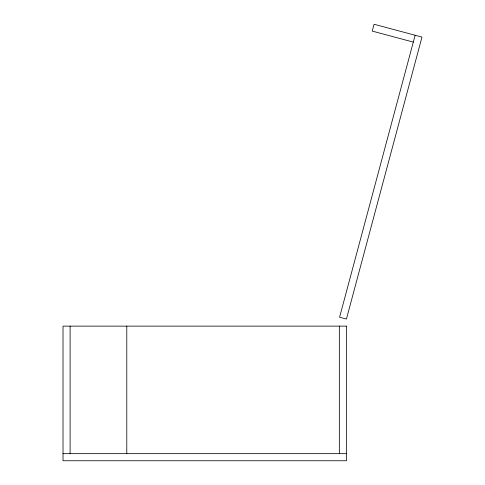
<?xml version="1.0" encoding="UTF-8"?>
<svg xmlns="http://www.w3.org/2000/svg" width="485" height="485" viewBox="0 0 485 485"><rect width="100%" height="100%" fill="white"/><g stroke="black" fill="none" stroke-linecap="round" stroke-linejoin="round"><path stroke-width="0.73" d="M415.136 35.253L339.585 317.214L346.429 319.045L421.98 37.084L374.074 24.25L372.237 31.095L413.299 42.098M63.02 453.663L346.429 453.663M339.342 326.132L339.342 453.663M126.785 326.132L126.785 453.663M70.107 326.132L70.107 453.663M346.429 326.132L63.02 326.132L63.02 460.75L346.429 460.75L346.429 326.132"/></g></svg>
